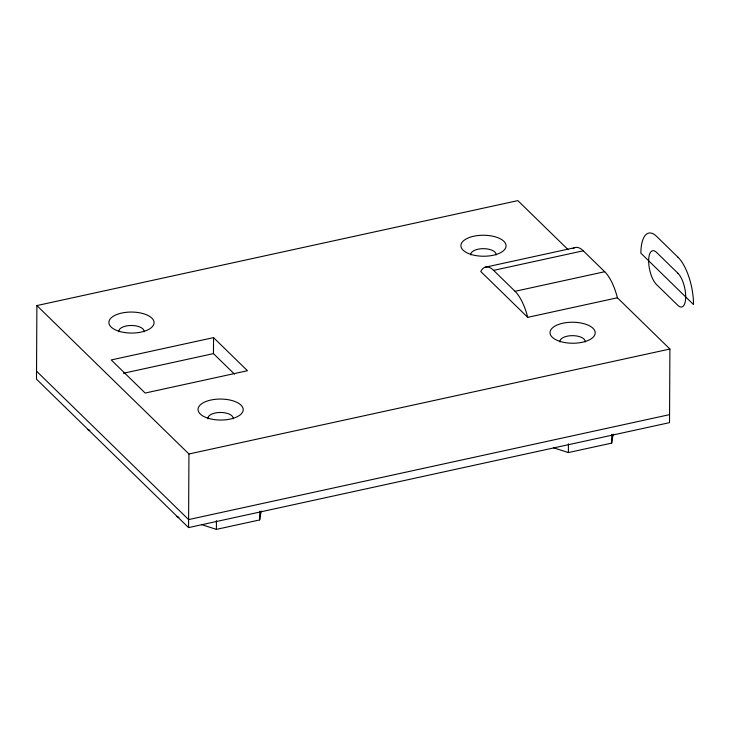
<?xml version="1.0" encoding="UTF-8"?>
<svg xmlns="http://www.w3.org/2000/svg" width="730" height="730" viewBox="0 0 730 730"><rect width="100%" height="100%" fill="white"/><g stroke="black" fill="none" stroke-linecap="round" stroke-linejoin="round"><path stroke-width="1.09" d="M568.104 249.669L517.853 200.622L36.883 305.578L36.5 379.18L188.559 527.598L669.519 422.643L669.912 349.031L617.398 297.785A36.144 13.879 77.7 0 0 604.714 271.733L583.27 250.801A36.144 13.879 77.7 0 0 573.059 248.611M188.559 527.598L188.942 453.987L36.883 305.578M234.458 374.116L213.461 353.621L213.543 337.616L111.234 359.945L145.161 393.05L247.461 370.721L213.543 337.616M261.157 511.046L259.67 519.933L216.39 529.378L216.436 520.654M259.67 519.933L259.716 511.21M613.154 434.231L611.676 443.119L568.387 452.563L568.433 443.84M611.676 443.119L611.722 434.396M484.976 267.28L574.647 247.707M617.398 297.785L527.726 317.349L480.769 271.514A36.144 13.879 77.7 0 1 493.599 270.365L583.27 250.801M123.343 373.285L213.461 353.621M493.599 270.365L515.042 291.297L604.714 271.733M188.942 453.987L669.912 349.031M669.565 414.64L188.596 519.596L36.546 371.187M553.422 447.727L568.387 452.563M87.691 429.614L89.826 430.298M176.824 516.603L178.959 517.296M201.416 524.542L216.39 529.378M515.042 291.297A36.144 13.879 77.7 0 1 527.726 317.349M559.956 341.959A12.647 5.877 0.3 0 1 572.475 335.654A12.647 5.877 0.3 0 1 585.195 341.969M470.832 254.971A12.647 5.877 0.3 0 1 483.342 248.665A12.647 5.877 0.3 0 1 496.062 254.98M207.959 418.774A12.647 5.877 0.3 0 1 220.469 412.468A12.647 5.877 0.3 0 1 233.189 418.783M118.826 331.785A12.647 5.877 0.3 0 1 131.336 325.48A12.647 5.877 0.3 0 1 144.065 331.794M678.07 257.316L656.626 236.392A36.144 13.879 77.7 0 0 640.867 253.173L693.5 304.547A36.144 13.879 77.7 0 0 678.07 257.316M677.987 273.321L656.544 252.388A18.077 6.935 77.7 0 0 648.66 260.783A18.077 6.935 77.7 0 0 656.38 284.39L677.823 305.322A18.077 6.935 77.7 0 0 685.698 296.937A18.077 6.935 77.7 0 0 677.987 273.321M560.284 341.485A22.594 10.503 0.3 0 0 595.178 333.391A22.594 10.503 0.3 0 0 562.383 323.326A22.594 10.503 0.3 0 0 560.284 341.485M471.16 254.487A22.594 10.503 0.3 0 0 506.045 246.402A22.594 10.503 0.3 0 0 473.259 236.338A22.594 10.503 0.3 0 0 471.16 254.487M208.287 418.299A22.594 10.503 0.3 0 0 243.172 410.205A22.594 10.503 0.3 0 0 210.386 400.149A22.594 10.503 0.3 0 0 208.287 418.299M119.154 331.31A22.594 10.503 0.3 0 0 154.039 323.217A22.594 10.503 0.3 0 0 121.253 313.152A22.594 10.503 0.3 0 0 119.154 331.31"/></g></svg>
